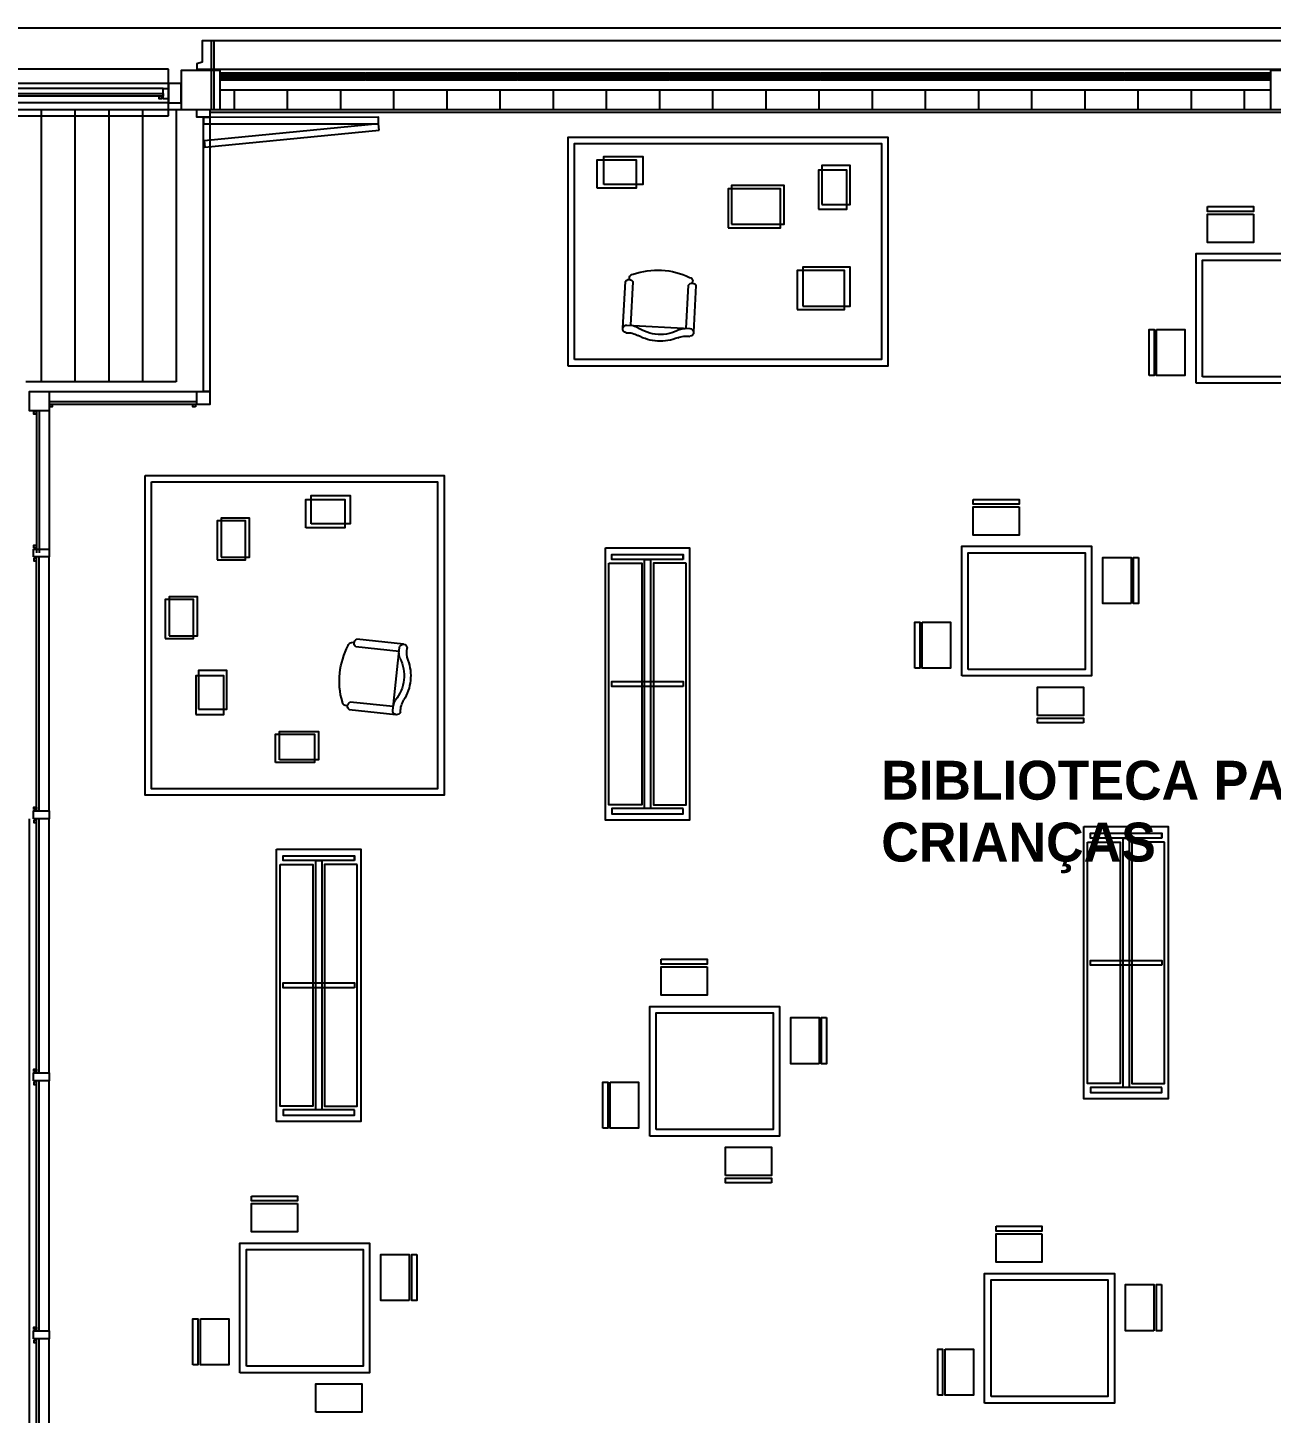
# Model space of a CAD drawing. Extents: x 2217 to 2324, y 363 to 419.
# Drawn here: x 2266.94 to 2276.53, y 402.69 to 413.38 of the extents above; entities that cross this region are included whole.
import ezdxf

# ---------------------------------------------------------------- set-up
doc = ezdxf.new("R2010")
doc.units = 0
doc.header["$LTSCALE"] = 12
doc.header["$MEASUREMENT"] = 0
doc.linetypes.add('HIDDEN', pattern=[0.375, 0.25, -0.125])
doc.layers.get('0').update_dxf_attribs({"linetype": 'CONTINUOUS'})
for name, color, linetype in [('AISLACION', 2, 'CONTINUOUS'), ('ANAQUELES', 2, 'CONTINUOUS'), ('CARPINTERIA', 2, 'CONTINUOUS'), ('ESTRUCTURA', 7, 'CONTINUOUS'), ('MUEBLES', 2, 'CONTINUOUS'), ('MURO-INT', 4, 'CONTINUOUS'), ('NOMBRES3', 3, 'CONTINUOUS'), ('PATIO', 4, 'CONTINUOUS'), ('PREMOLDHORMIGON', 7, 'CONTINUOUS'), ('VIDRIO', 8, 'CONTINUOUS')]:
    doc.layers.add(name, color=color, linetype=linetype)
doc.styles.add('NOMBRES3', font='cityb___.ttf')
pattern_1 = [(315, (0, 0), (0.006187184335, 0.006187184335), []), (45, (0, 0), (-0.006187184335, 0.006187184335), [])]

# ---------------------------------------------------------------- blocks, each defined once
blk = doc.blocks.new('T2D_PS148')
at = {"color": 0, "linetype": 'ByBlock'}
for p, q in [((0, -98), (0, -521)), ((640, -98), (640, -521)), ((35, -130), (605, -130)), ((70, -130), (70, -521)), ((570, -130), (570, -521)), ((35, -541), (35, -561)), ((605, -541), (605, -561))]:
    blk.add_line(p, q, dxfattribs=at)
for centre, radius, start, end in [((320, -410), 410, 90, 116.0247), ((320, -410), 410, 63.9753, 90), ((35, -95), 35, 95.6834, 270), ((54, 135), 196, 263.4158, 296.0105), ((54, 65), 196, 277.0083, 292.6418), ((320, -410), 350, 90, 122.9589), ((320, -410), 350, 57.0411, 90), ((586, 135), 196, 243.9895, 276.5842), ((586, 65), 196, 247.3582, 262.9917), ((605, -95), 35, 270, 84.3166), ((35, -500), 40.6, 210.5102, 329.4898), ((65, -561), 30, 180, 270), ((320, 34), 675, 247.8126, 292.1874), ((605, -500), 40.6, 210.5102, 329.4898), ((575, -561), 30, 270, 0)]:
    blk.add_arc(centre, radius, start, end, dxfattribs=at)
for tag, p, flags in [('SIGLA', (137, -193), 3), ('FINITURA1-RIV1', (139, -235), 1), ('FINITURA1-COL1', (139, -285), 1)]:
    blk.add_attdef(tag, p, '', height=30, dxfattribs=dict(at, flags=flags))
blk = doc.blocks.new('SILLANIÑOS')
at = {"layer": 'MUEBLES', "color": 1, "xscale": -0.001, "yscale": 0.001, "zscale": 0.001, "rotation": 90.00000000000037}
blk.add_blockref('T2D_PS148', (-0.641, 0.32), dxfattribs=at)

msp = doc.modelspace()

# ---------------------------------------------------------------- hatches: boundary and pattern name
at = {"layer": 'AISLACION'}
h = msp.add_hatch(dxfattribs=at)
h.set_pattern_fill('ANSI37', color=8, scale=0.07, angle=-90, style=0)
h.set_pattern_definition(pattern_1)
h.paths.add_polyline_path([(2268.421, 413.029), (2268.421, 412.978), (2269.541, 412.978), (2269.541, 413.029)])
h = msp.add_hatch(dxfattribs=at)
h.set_pattern_fill('ANSI37', color=8, scale=0.07, angle=-90, style=0)
h.set_pattern_definition(pattern_1)
h.paths.add_polyline_path([(2269.546, 413.029), (2269.546, 412.978), (2270.711, 412.978), (2270.711, 413.029)])
h = msp.add_hatch(dxfattribs=at)
h.set_pattern_fill('ANSI37', color=8, scale=0.07, angle=-90, style=0)
h.set_pattern_definition(pattern_1)
h.paths.add_polyline_path([(2270.716, 413.029), (2270.716, 412.978), (2271.881, 412.978), (2271.881, 413.029)])
h = msp.add_hatch(dxfattribs=at)
h.set_pattern_fill('ANSI37', color=8, scale=0.07, angle=-90, style=0)
h.set_pattern_definition(pattern_1)
h.paths.add_polyline_path([(2271.886, 413.029), (2271.886, 412.978), (2273.051, 412.978), (2273.051, 413.029)])
h = msp.add_hatch(dxfattribs=at)
h.set_pattern_fill('ANSI37', color=8, scale=0.07, angle=-90, style=0)
h.set_pattern_definition(pattern_1)
h.paths.add_polyline_path([(2273.056, 413.029), (2273.056, 412.978), (2274.221, 412.978), (2274.221, 413.029)])
h = msp.add_hatch(dxfattribs=at)
h.set_pattern_fill('ANSI37', color=8, scale=0.07, angle=-90, style=0)
h.set_pattern_definition(pattern_1)
h.paths.add_polyline_path([(2274.226, 413.029), (2274.226, 412.978), (2275.391, 412.978), (2275.391, 413.029)])
h = msp.add_hatch(dxfattribs=at)
h.set_pattern_fill('ANSI37', color=8, scale=0.07, angle=-90, style=0)
h.set_pattern_definition(pattern_1)
h.paths.add_polyline_path([(2275.396, 413.029), (2275.396, 412.978), (2276.516, 412.978), (2276.516, 413.029)])
at = {"layer": 'MURO-INT'}
h = msp.add_hatch(dxfattribs=at)
h.set_pattern_fill('_U,_O', color=2, scale=0.41, angle=90, pattern_type=0)
h.set_pattern_definition([(90, (0, 0), (-0.41, 3e-17), [])])
h.paths.add_polyline_path([(2268.421, 412.899), (2268.421, 412.749), (2276.521, 412.749), (2276.521, 412.899)])

# ---------------------------------------------------------------- linework, layer by layer
at = {"layer": 'AISLACION'}
for points in [[(2268.421, 413.029), (2268.421, 412.978), (2269.541, 412.978), (2269.541, 413.029)], [(2269.546, 413.029), (2269.546, 412.978), (2270.711, 412.978), (2270.711, 413.029)], [(2270.716, 413.029), (2270.716, 412.978), (2271.881, 412.978), (2271.881, 413.029)], [(2271.886, 413.029), (2271.886, 412.978), (2273.051, 412.978), (2273.051, 413.029)], [(2273.056, 413.029), (2273.056, 412.978), (2274.221, 412.978), (2274.221, 413.029)], [(2274.226, 413.029), (2274.226, 412.978), (2275.391, 412.978), (2275.391, 413.029)], [(2275.396, 413.029), (2275.396, 412.978), (2276.516, 412.978), (2276.516, 413.029)]]:
    msp.add_lwpolyline(points, close=True, dxfattribs=at)
at = {"layer": 'ANAQUELES', "color": 8}
for points in [[(2271.391, 409.368), (2272.041, 409.368), (2272.041, 407.268), (2271.391, 407.268)], [(2271.419, 409.249), (2271.671, 409.249), (2271.671, 407.387), (2271.419, 407.387)], [(2272.013, 409.249), (2271.761, 409.249), (2271.761, 407.387), (2272.013, 407.387)], [(2271.991, 408.299), (2271.441, 408.299), (2271.441, 408.338), (2271.991, 408.338)], [(2275.082, 407.218), (2275.732, 407.218), (2275.732, 405.118), (2275.082, 405.118)], [(2268.856, 407.044), (2269.506, 407.044), (2269.506, 404.944), (2268.856, 404.944)], [(2275.11, 407.099), (2275.362, 407.099), (2275.362, 405.237), (2275.11, 405.237)], [(2275.704, 407.099), (2275.452, 407.099), (2275.452, 405.237), (2275.704, 405.237)], [(2268.884, 406.926), (2269.136, 406.926), (2269.136, 405.063), (2268.884, 405.063)], [(2269.478, 406.926), (2269.226, 406.926), (2269.226, 405.063), (2269.478, 405.063)], [(2275.682, 406.149), (2275.132, 406.149), (2275.132, 406.187), (2275.682, 406.187)], [(2269.456, 405.975), (2268.906, 405.975), (2268.906, 406.014), (2269.456, 406.014)]]:
    msp.add_lwpolyline(points, close=True, dxfattribs=at)
at = {"layer": 'ANAQUELES'}
for points in [[(2271.991, 409.279), (2271.441, 409.279), (2271.441, 409.318), (2271.991, 409.318)], [(2271.739, 407.357), (2271.693, 407.357), (2271.693, 409.279), (2271.739, 409.279)], [(2271.991, 409.279), (2271.991, 409.279), (2271.991, 409.318), (2271.991, 409.318)], [(2271.991, 407.357), (2271.441, 407.357), (2271.441, 407.318), (2271.991, 407.318)], [(2275.682, 407.129), (2275.132, 407.129), (2275.132, 407.168), (2275.682, 407.168)], [(2275.43, 405.207), (2275.384, 405.207), (2275.384, 407.129), (2275.43, 407.129)], [(2275.682, 407.129), (2275.682, 407.129), (2275.682, 407.168), (2275.682, 407.168)], [(2269.456, 406.956), (2268.906, 406.956), (2268.906, 406.994), (2269.456, 406.994)], [(2269.204, 405.033), (2269.158, 405.033), (2269.158, 406.956), (2269.204, 406.956)], [(2269.456, 406.956), (2269.456, 406.956), (2269.456, 406.994), (2269.456, 406.994)], [(2275.682, 405.207), (2275.132, 405.207), (2275.132, 405.168), (2275.682, 405.168)], [(2269.456, 405.033), (2268.906, 405.033), (2268.906, 404.994), (2269.456, 404.994)]]:
    msp.add_lwpolyline(points, close=True, dxfattribs=at)
at = {"layer": 'CARPINTERIA', "color": 8}
for p, q in [((2267.981, 412.911), (2266.161, 412.911)), ((2268.021, 412.799), (2260.121, 412.799)), ((2266.951, 402.174), (2266.951, 407.279))]:
    msp.add_line(p, q, dxfattribs=at)
at = {"layer": 'CARPINTERIA'}
for p, q in [((2267.041, 412.749), (2267.041, 410.649)), ((2267.301, 412.749), (2267.301, 410.649)), ((2267.561, 412.749), (2267.561, 410.649)), ((2267.821, 412.749), (2267.821, 410.649)), ((2268.081, 412.749), (2268.081, 410.649))]:
    msp.add_line(p, q, dxfattribs=at)
at = {"layer": 'CARPINTERIA', "linetype": 'HIDDEN'}
msp.add_lwpolyline([(2266.121, 412.699), (2268.021, 412.699), (2268.021, 413.059), (2266.121, 413.059)], close=True, dxfattribs=at)
at = {"layer": 'CARPINTERIA', "color": 8}
for points in [[(2268.021, 412.949), (2266.121, 412.949)], [(2267.101, 410.574), (2268.241, 410.574)], [(2267.101, 410.424), (2267.101, 409.329)], [(2267.101, 407.339), (2267.101, 409.299)], [(2267.101, 405.319), (2267.101, 407.279)], [(2267.101, 403.329), (2267.101, 405.259)], [(2267.101, 402.174), (2267.101, 403.269)]]:
    msp.add_lwpolyline(points, dxfattribs=at)
at = {"layer": 'CARPINTERIA'}
for points in [[(2267.981, 412.911), (2268.021, 412.911), (2268.021, 412.831), (2267.981, 412.831)], [(2268.021, 412.799), (2268.121, 412.799), (2268.121, 412.949), (2268.021, 412.949)], [(2267.971, 412.831), (2267.951, 412.831), (2267.951, 412.851), (2267.971, 412.851)], [(2268.341, 412.749), (2268.341, 412.689), (2268.241, 412.689), (2268.241, 412.749)], [(2269.641, 412.639), (2269.641, 412.689), (2268.291, 412.688), (2268.291, 412.638)], [(2269.646, 412.589), (2269.641, 412.639), (2268.298, 412.508), (2268.302, 412.459)], [(2267.101, 410.424), (2266.951, 410.424), (2266.951, 410.574), (2267.101, 410.574)], [(2268.241, 410.574), (2268.341, 410.574), (2268.341, 410.474), (2268.241, 410.474)], [(2267.004, 410.419), (2267.004, 410.399), (2266.984, 410.399), (2266.984, 410.419)], [(2267.106, 410.476), (2267.126, 410.476), (2267.126, 410.456), (2267.106, 410.456)], [(2268.231, 410.456), (2268.211, 410.456), (2268.211, 410.476), (2268.231, 410.476)], [(2266.981, 409.299), (2266.981, 409.359), (2267.101, 409.359), (2267.101, 409.299)], [(2266.984, 409.369), (2266.984, 409.389), (2267.004, 409.389), (2267.004, 409.369)], [(2266.984, 409.289), (2266.984, 409.269), (2267.004, 409.269), (2267.004, 409.289)], [(2266.981, 407.279), (2266.981, 407.339), (2267.101, 407.339), (2267.101, 407.279)], [(2266.984, 407.349), (2266.984, 407.369), (2267.004, 407.369), (2267.004, 407.349)], [(2266.984, 407.269), (2266.984, 407.249), (2267.004, 407.249), (2267.004, 407.269)], [(2266.981, 405.259), (2266.981, 405.319), (2267.101, 405.319), (2267.101, 405.259)], [(2266.984, 405.329), (2266.984, 405.349), (2267.004, 405.349), (2267.004, 405.329)], [(2266.984, 405.249), (2266.984, 405.229), (2267.004, 405.229), (2267.004, 405.249)], [(2266.981, 403.269), (2266.981, 403.329), (2267.101, 403.329), (2267.101, 403.269)], [(2266.984, 403.339), (2266.984, 403.359), (2267.004, 403.359), (2267.004, 403.339)], [(2266.984, 403.259), (2266.984, 403.239), (2267.004, 403.239), (2267.004, 403.259)]]:
    msp.add_lwpolyline(points, close=True, dxfattribs=at)
at = {"layer": 'ESTRUCTURA'}
for points in [[(2268.121, 412.749), (2268.421, 412.749), (2268.421, 413.049), (2268.121, 413.049)], [(2276.521, 412.749), (2276.821, 412.749), (2276.821, 413.049), (2276.521, 413.049)]]:
    msp.add_lwpolyline(points, close=True, dxfattribs=at)
at = {"layer": 'MUEBLES'}
for points in [[(2271.103, 410.77), (2271.103, 412.536), (2273.57, 412.536), (2273.57, 410.77)], [(2271.38, 412.169), (2271.38, 412.387), (2271.68, 412.387), (2271.68, 412.169)], [(2273.061, 412.016), (2273.279, 412.016), (2273.279, 412.316), (2273.061, 412.316)], [(2272.365, 411.863), (2272.769, 411.863), (2272.769, 412.163), (2272.365, 412.163)], [(2275.947, 410.637), (2275.947, 411.637), (2276.947, 411.637), (2276.947, 410.637)], [(2272.915, 411.233), (2273.279, 411.233), (2273.279, 411.533), (2272.915, 411.533)], [(2267.841, 409.927), (2270.147, 409.927), (2270.147, 407.46), (2267.841, 407.46)], [(2269.122, 409.553), (2269.122, 409.772), (2269.422, 409.772), (2269.422, 409.553)], [(2268.398, 409.276), (2268.616, 409.276), (2268.616, 409.576), (2268.398, 409.576)], [(2274.14, 408.38), (2274.14, 409.38), (2275.14, 409.38), (2275.14, 408.38)], [(2267.997, 408.67), (2268.215, 408.67), (2268.215, 408.97), (2267.997, 408.97)], [(2268.232, 408.082), (2268.45, 408.082), (2268.45, 408.382), (2268.232, 408.382)], [(2268.847, 407.713), (2268.847, 407.931), (2269.147, 407.931), (2269.147, 407.713)], [(2271.734, 404.832), (2271.734, 405.832), (2272.734, 405.832), (2272.734, 404.832)], [(2268.573, 403.007), (2268.573, 404.007), (2269.573, 404.007), (2269.573, 403.007)], [(2274.316, 402.773), (2274.316, 403.773), (2275.316, 403.773), (2275.316, 402.773)]]:
    msp.add_lwpolyline(points, close=True, dxfattribs=at)
at = {"layer": 'MUEBLES', "color": 8}
for points in [[(2271.153, 410.82), (2271.153, 412.486), (2273.52, 412.486), (2273.52, 410.82)], [(2271.328, 412.143), (2271.328, 412.361), (2271.628, 412.361), (2271.628, 412.143)], [(2273.034, 411.981), (2273.253, 411.981), (2273.253, 412.281), (2273.034, 412.281)], [(2272.339, 411.837), (2272.742, 411.837), (2272.742, 412.137), (2272.339, 412.137)], [(2272.871, 411.207), (2273.235, 411.207), (2273.235, 411.507), (2272.871, 411.507)], [(2275.997, 410.687), (2275.997, 411.587), (2276.897, 411.587), (2276.897, 410.687)], [(2267.891, 409.877), (2270.097, 409.877), (2270.097, 407.51), (2267.891, 407.51)], [(2269.081, 409.523), (2269.081, 409.741), (2269.381, 409.741), (2269.381, 409.523)], [(2268.428, 409.296), (2268.647, 409.296), (2268.647, 409.596), (2268.428, 409.596)], [(2274.19, 408.43), (2274.19, 409.33), (2275.09, 409.33), (2275.09, 408.43)], [(2268.027, 408.69), (2268.246, 408.69), (2268.246, 408.99), (2268.027, 408.99)], [(2268.253, 408.123), (2268.471, 408.123), (2268.471, 408.423), (2268.253, 408.423)], [(2268.878, 407.733), (2268.878, 407.951), (2269.178, 407.951), (2269.178, 407.733)], [(2271.784, 404.882), (2271.784, 405.782), (2272.684, 405.782), (2272.684, 404.882)], [(2268.623, 403.057), (2268.623, 403.957), (2269.523, 403.957), (2269.523, 403.057)], [(2274.366, 402.823), (2274.366, 403.723), (2275.266, 403.723), (2275.266, 402.823)]]:
    msp.add_lwpolyline(points, close=True, dxfattribs=at)
at = {"layer": 'MUEBLES', "color": 1}
for points in [[(2276.034, 412), (2276.389, 412), (2276.389, 411.962), (2276.034, 411.962)], [(2276.389, 411.942), (2276.389, 411.724), (2276.034, 411.724), (2276.034, 411.942)], [(2275.585, 410.698), (2275.585, 411.053), (2275.622, 411.053), (2275.622, 410.698)], [(2275.642, 411.053), (2275.86, 411.053), (2275.86, 410.698), (2275.642, 410.698)], [(2274.227, 409.742), (2274.582, 409.742), (2274.582, 409.705), (2274.227, 409.705)], [(2274.582, 409.685), (2274.582, 409.467), (2274.227, 409.467), (2274.227, 409.685)], [(2275.445, 408.938), (2275.227, 408.938), (2275.227, 409.293), (2275.445, 409.293)], [(2275.502, 409.293), (2275.502, 408.938), (2275.465, 408.938), (2275.465, 409.293)], [(2273.778, 408.441), (2273.778, 408.796), (2273.815, 408.796), (2273.815, 408.441)], [(2273.835, 408.796), (2274.053, 408.796), (2274.053, 408.441), (2273.835, 408.441)], [(2274.724, 408.075), (2274.724, 408.293), (2275.079, 408.293), (2275.079, 408.075)], [(2275.079, 408.018), (2274.724, 408.018), (2274.724, 408.055), (2275.079, 408.055)], [(2271.821, 406.195), (2272.176, 406.195), (2272.176, 406.157), (2271.821, 406.157)], [(2272.176, 406.137), (2272.176, 405.919), (2271.821, 405.919), (2271.821, 406.137)], [(2273.039, 405.39), (2272.821, 405.39), (2272.821, 405.745), (2273.039, 405.745)], [(2273.097, 405.745), (2273.097, 405.39), (2273.059, 405.39), (2273.059, 405.745)], [(2271.372, 404.893), (2271.372, 405.248), (2271.409, 405.248), (2271.409, 404.893)], [(2271.429, 405.248), (2271.647, 405.248), (2271.647, 404.893), (2271.429, 404.893)], [(2272.318, 404.527), (2272.318, 404.745), (2272.673, 404.745), (2272.673, 404.527)], [(2272.673, 404.47), (2272.318, 404.47), (2272.318, 404.507), (2272.673, 404.507)], [(2268.661, 404.369), (2269.016, 404.369), (2269.016, 404.332), (2268.661, 404.332)], [(2269.016, 404.312), (2269.016, 404.093), (2268.661, 404.093), (2268.661, 404.312)], [(2274.404, 404.136), (2274.758, 404.136), (2274.758, 404.098), (2274.404, 404.098)], [(2274.758, 404.078), (2274.758, 403.86), (2274.404, 403.86), (2274.404, 404.078)], [(2269.879, 403.565), (2269.66, 403.565), (2269.66, 403.919), (2269.879, 403.919)], [(2269.936, 403.919), (2269.936, 403.565), (2269.899, 403.565), (2269.899, 403.919)], [(2275.621, 403.331), (2275.403, 403.331), (2275.403, 403.686), (2275.621, 403.686)], [(2275.679, 403.686), (2275.679, 403.331), (2275.641, 403.331), (2275.641, 403.686)], [(2268.211, 403.068), (2268.211, 403.423), (2268.248, 403.423), (2268.248, 403.068)], [(2268.268, 403.423), (2268.487, 403.423), (2268.487, 403.068), (2268.268, 403.068)], [(2273.954, 402.834), (2273.954, 403.189), (2273.991, 403.189), (2273.991, 402.834)], [(2274.011, 403.189), (2274.229, 403.189), (2274.229, 402.834), (2274.011, 402.834)], [(2269.157, 402.702), (2269.157, 402.92), (2269.512, 402.92), (2269.512, 402.702)]]:
    msp.add_lwpolyline(points, close=True, dxfattribs=at)
at = {"layer": 'MURO-INT'}
for p, q in [((2259.871, 413.379), (2268.271, 413.379)), ((2268.271, 413.379), (2276.671, 413.379)), ((2268.421, 412.899), (2276.521, 412.899)), ((2260.021, 412.749), (2268.121, 412.749)), ((2268.421, 412.749), (2276.521, 412.749))]:
    msp.add_line(p, q, dxfattribs=at)
at = {"layer": 'MURO-INT', "color": 8}
msp.add_line((2268.341, 412.729), (2276.821, 412.729), dxfattribs=at)
at = {"layer": 'PATIO'}
msp.add_line((2268.081, 410.649), (2266.921, 410.649), dxfattribs=at)
at = {"layer": 'PREMOLDHORMIGON', "color": 8}
for p, q in [((2268.351, 413.279), (2268.351, 412.749)), ((2268.371, 413.279), (2268.371, 412.749))]:
    msp.add_line(p, q, dxfattribs=at)
at = {"layer": 'PREMOLDHORMIGON'}
msp.add_lwpolyline([(2268.24, 413.059), (2276.62, 413.059), (2276.62, 413.116), (2276.661, 413.128), (2276.661, 413.279), (2268.281, 413.279), (2268.281, 413.113), (2268.24, 413.101)], close=True, dxfattribs=at)
at = {"layer": 'VIDRIO'}
msp.add_lwpolyline([(2266.161, 412.851), (2266.161, 412.871), (2267.981, 412.871), (2267.981, 412.851)], close=True, dxfattribs=at)
at = {"layer": 'VIDRIO', "linetype": 'HIDDEN'}
msp.add_lwpolyline([(2268.291, 412.689), (2268.341, 412.689), (2268.341, 410.574), (2268.291, 410.574)], close=True, dxfattribs=at)
at = {"layer": 'VIDRIO'}
for points in [[(2267.004, 410.424), (2267.004, 409.329)], [(2267.024, 410.424), (2267.024, 409.329)], [(2267.101, 410.496), (2268.241, 410.496)], [(2267.101, 410.476), (2268.241, 410.476)], [(2267.004, 407.339), (2267.004, 409.299)], [(2267.024, 407.339), (2267.024, 409.299)], [(2267.004, 405.319), (2267.004, 407.279)], [(2267.024, 405.319), (2267.024, 407.279)], [(2267.004, 403.329), (2267.004, 405.259)], [(2267.024, 403.329), (2267.024, 405.259)], [(2267.004, 402.174), (2267.004, 403.269)], [(2267.024, 402.174), (2267.024, 403.269)]]:
    msp.add_lwpolyline(points, dxfattribs=at)

# ---------------------------------------------------------------- block references
at = {"layer": 'MUEBLES', "xscale": 0.855, "yscale": 0.855, "zscale": 0.855}
for p, rotation in [((2271.825, 411.509), 86.7670952002012), ((2269.343, 408.402), 173.9825635991653)]:
    msp.add_blockref('SILLANIÑOS', p, dxfattribs=dict(at, rotation=rotation))

# ---------------------------------------------------------------- texts
at = {"layer": 'NOMBRES3', "style": 'NOMBRES3'}
for s, p in [('BIBLIOTECA PARA', (2273.519, 407.426)), ('CRIANÇAS', (2273.519, 406.949))]:
    msp.add_text(s, height=0.3, dxfattribs=at).set_placement(p)

doc.saveas('drawing.dxf')
